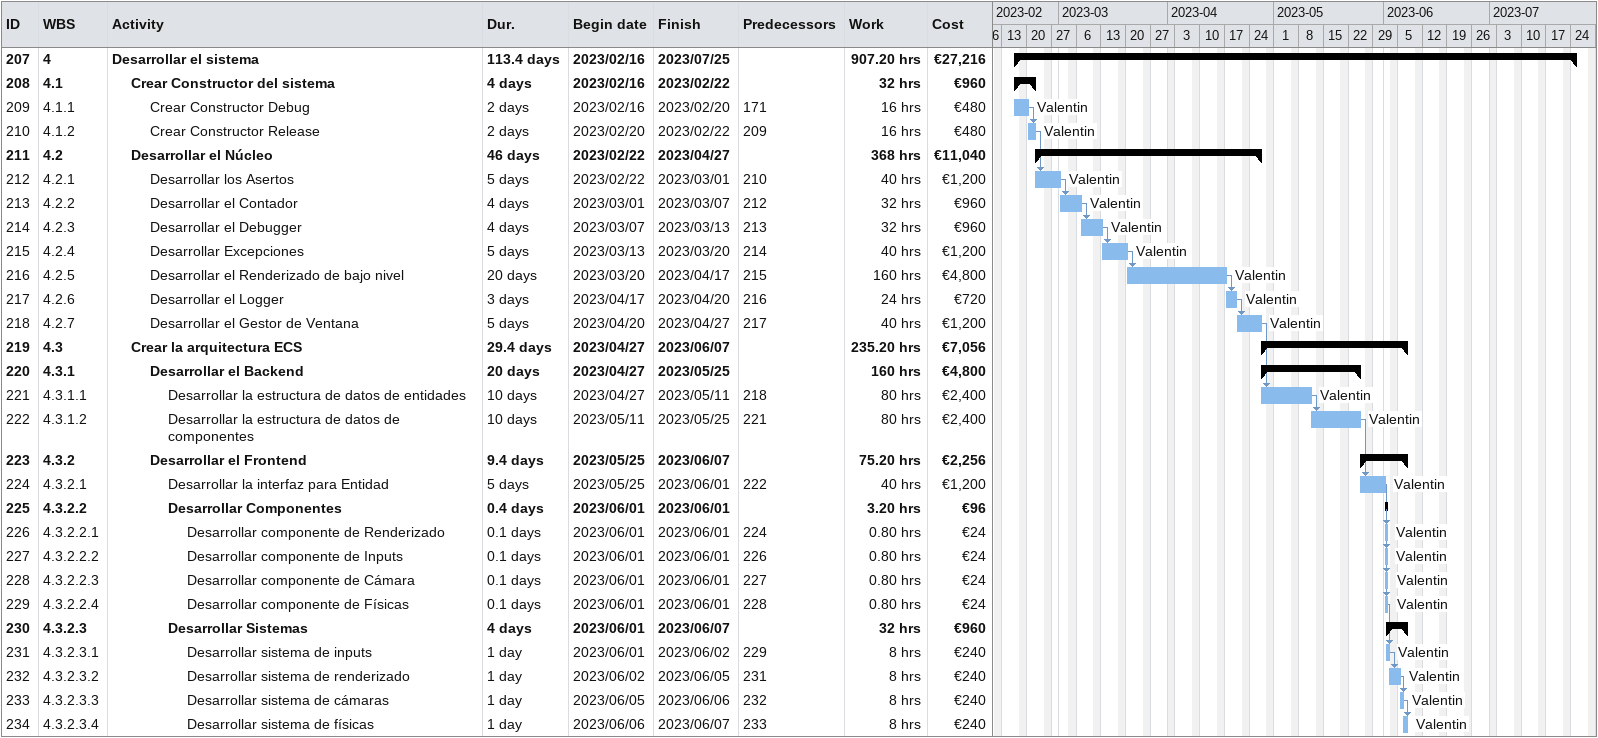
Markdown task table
| ID | WBS | Task | Duration | Start | Finish | Predecessors | Resources | Work (h) | Cost (€) |
|---|---|---|---|---|---|---|---|---|---|
| 207 | 4 | **Desarrollar el sistema** | 113.4d | 2023-02-16 | 2023-07-25 |  |  | 907.20 | 27216 |
| 208 | 4.1 | **Crear Constructor del sistema** | 4d | 2023-02-16 | 2023-02-22 |  |  | 32 | 960 |
| 209 | 4.1.1 | Crear Constructor Debug | 2d | 2023-02-16 | 2023-02-20 | 171 | Valentin | 16 | 480 |
| 210 | 4.1.2 | Crear Constructor Release | 2d | 2023-02-20 | 2023-02-22 | 209 | Valentin | 16 | 480 |
| 211 | 4.2 | **Desarrollar el Núcleo** | 46d | 2023-02-22 | 2023-04-27 |  |  | 368 | 11040 |
| 212 | 4.2.1 | Desarrollar los Asertos | 5d | 2023-02-22 | 2023-03-01 | 210 | Valentin | 40 | 1200 |
| 213 | 4.2.2 | Desarrollar el Contador | 4d | 2023-03-01 | 2023-03-07 | 212 | Valentin | 32 | 960 |
| 214 | 4.2.3 | Desarrollar el Debugger | 4d | 2023-03-07 | 2023-03-13 | 213 | Valentin | 32 | 960 |
| 215 | 4.2.4 | Desarrollar Excepciones | 5d | 2023-03-13 | 2023-03-20 | 214 | Valentin | 40 | 1200 |
| 216 | 4.2.5 | Desarrollar el Renderizado de bajo nivel | 20d | 2023-03-20 | 2023-04-17 | 215 | Valentin | 160 | 4800 |
| 217 | 4.2.6 | Desarrollar el Logger | 3d | 2023-04-17 | 2023-04-20 | 216 | Valentin | 24 | 720 |
| 218 | 4.2.7 | Desarrollar el Gestor de Ventana | 5d | 2023-04-20 | 2023-04-27 | 217 | Valentin | 40 | 1200 |
| 219 | 4.3 | **Crear la arquitectura ECS** | 29.4d | 2023-04-27 | 2023-06-07 |  |  | 235.20 | 7056 |
| 220 | 4.3.1 | **Desarrollar el Backend** | 20d | 2023-04-27 | 2023-05-25 |  |  | 160 | 4800 |
| 221 | 4.3.1.1 | Desarrollar la estructura de datos de entidades | 10d | 2023-04-27 | 2023-05-11 | 218 | Valentin | 80 | 2400 |
| 222 | 4.3.1.2 | Desarrollar la estructura de datos de componentes | 10d | 2023-05-11 | 2023-05-25 | 221 | Valentin | 80 | 2400 |
| 223 | 4.3.2 | **Desarrollar el Frontend** | 9.4d | 2023-05-25 | 2023-06-07 |  |  | 75.20 | 2256 |
| 224 | 4.3.2.1 | Desarrollar la interfaz para Entidad | 5d | 2023-05-25 | 2023-06-01 | 222 | Valentin | 40 | 1200 |
| 225 | 4.3.2.2 | **Desarrollar Componentes** | 0.4d | 2023-06-01 | 2023-06-01 |  |  | 3.20 | 96 |
| 226 | 4.3.2.2.1 | Desarrollar componente de Renderizado | 0.1d | 2023-06-01 | 2023-06-01 | 224 | Valentin | 0.80 | 24 |
| 227 | 4.3.2.2.2 | Desarrollar componente de Inputs | 0.1d | 2023-06-01 | 2023-06-01 | 226 | Valentin | 0.80 | 24 |
| 228 | 4.3.2.2.3 | Desarrollar componente de Cámara | 0.1d | 2023-06-01 | 2023-06-01 | 227 | Valentin | 0.80 | 24 |
| 229 | 4.3.2.2.4 | Desarrollar componente de Físicas | 0.1d | 2023-06-01 | 2023-06-01 | 228 | Valentin | 0.80 | 24 |
| 230 | 4.3.2.3 | **Desarrollar Sistemas** | 4d | 2023-06-01 | 2023-06-07 |  |  | 32 | 960 |
| 231 | 4.3.2.3.1 | Desarrollar sistema de inputs | 1d | 2023-06-01 | 2023-06-02 | 229 | Valentin | 8 | 240 |
| 232 | 4.3.2.3.2 | Desarrollar sistema de renderizado | 1d | 2023-06-02 | 2023-06-05 | 231 | Valentin | 8 | 240 |
| 233 | 4.3.2.3.3 | Desarrollar sistema de cámaras | 1d | 2023-06-05 | 2023-06-06 | 232 | Valentin | 8 | 240 |
| 234 | 4.3.2.3.4 | Desarrollar sistema de físicas | 1d | 2023-06-06 | 2023-06-07 | 233 | Valentin | 8 | 240 |
